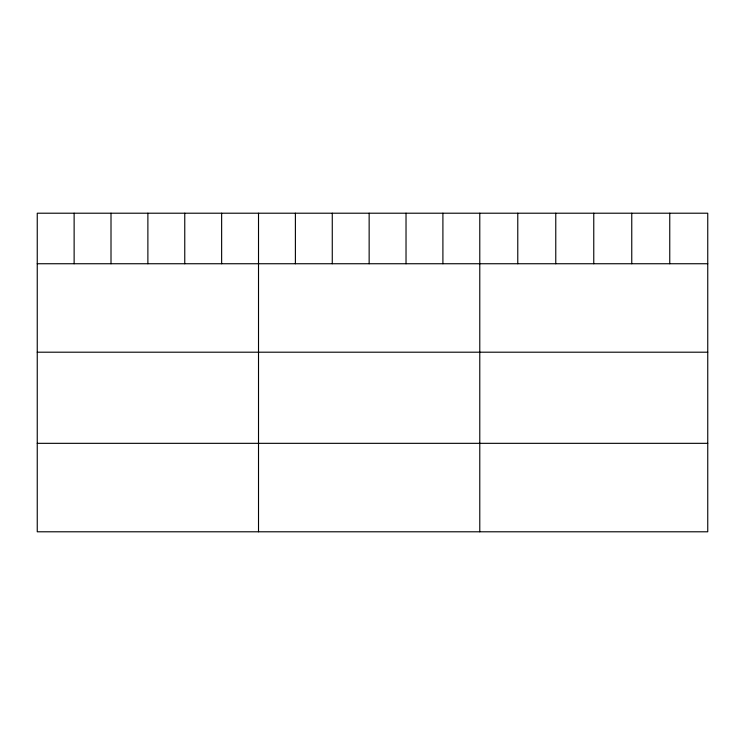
<?xml version="1.0" encoding="UTF-8"?>
<svg xmlns="http://www.w3.org/2000/svg" width="745" height="745" viewBox="0 0 745 745"><rect width="100%" height="100%" fill="white"/><g stroke="black" fill="none" stroke-linecap="round" stroke-linejoin="round"><path stroke-width="1.12" d="M707.75 263.739L707.75 531.79L37.25 531.79L37.25 213.21L707.75 213.21L707.75 263.739L37.25 263.739M37.25 352.199L707.75 352.199M37.25 443.331L707.75 443.331M669.755 213.21L669.755 263.739M631.76 213.21L631.76 263.739M593.765 213.21L593.765 263.739M555.77 213.21L555.77 263.739M517.775 213.21L517.775 263.739M479.78 213.21L479.78 531.79M442.903 213.21L442.903 263.739M406.025 213.21L406.025 263.739M369.147 213.21L369.147 263.739M332.27 213.21L332.27 263.739M295.392 213.21L295.392 263.739M258.515 213.21L258.515 531.79M221.638 213.21L221.638 263.739M184.76 213.21L184.76 263.739M147.883 213.21L147.883 263.739M111.005 213.21L111.005 263.739M74.127 213.21L74.127 263.739"/></g></svg>
